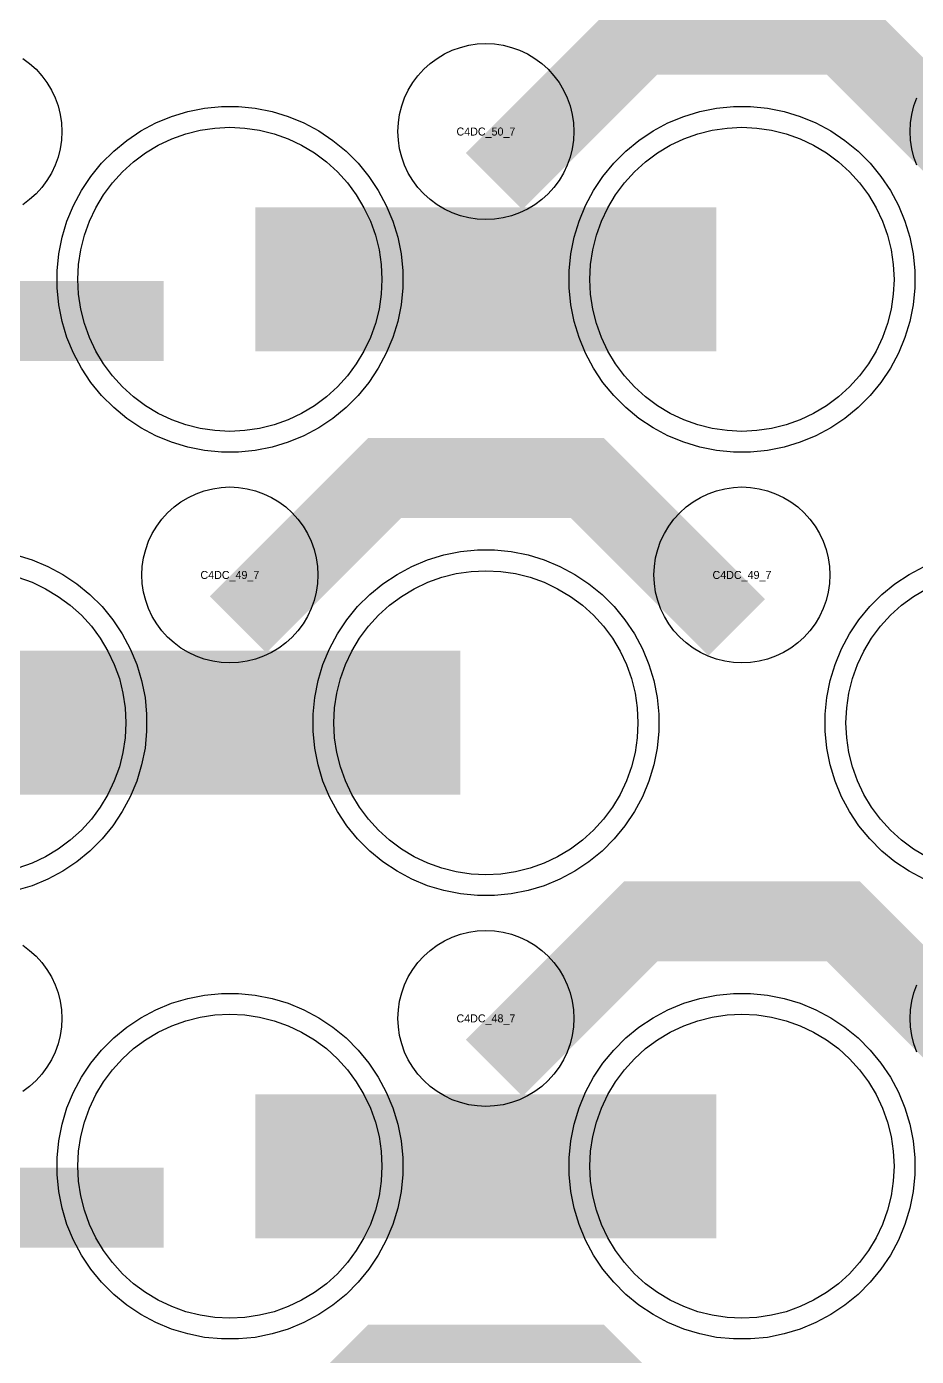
# Model space of a CAD drawing. Extents: x -11880 to 11880, y -14992 to 14992.
# Drawn here: x -9823.5 to -9545.5, y -8247.9 to -7832.4 of the extents above; entities that cross this region are included whole.
import ezdxf
from ezdxf.enums import TextEntityAlignment as Align

# ---------------------------------------------------------------- set-up
doc = ezdxf.new("R2010")
doc.units = 0
doc.header["$MEASUREMENT"] = 0
for name, color, linetype in [('GDS_775_DT_237', 138, 'CONTINUOUS'), ('RDL1_FS', 34, 'CONTINUOUS'), ('RDL_BS', 160, 'CONTINUOUS')]:
    doc.layers.add(name, color=color, linetype=linetype)

msp = doc.modelspace()

# ---------------------------------------------------------------- linework, layer by layer
at = {"layer": 'RDL1_FS'}
for points in [[(-9760, -7958.869), (-9764.657, -7958.64), (-9769.268, -7957.956), (-9773.791, -7956.824), (-9778.181, -7955.252), (-9782.395, -7953.26), (-9786.395, -7950.862), (-9790.14, -7948.084), (-9793.594, -7944.954), (-9796.724, -7941.5), (-9799.502, -7937.755), (-9801.9, -7933.755), (-9803.892, -7929.541), (-9805.464, -7925.151), (-9806.596, -7920.628), (-9807.28, -7916.017), (-9807.509, -7911.36), (-9807.28, -7906.703), (-9806.596, -7902.092), (-9805.464, -7897.569), (-9803.892, -7893.179), (-9801.9, -7888.965), (-9799.502, -7884.965), (-9796.724, -7881.22), (-9793.594, -7877.766), (-9790.14, -7874.636), (-9786.395, -7871.858), (-9782.395, -7869.46), (-9778.181, -7867.468), (-9773.791, -7865.896), (-9769.268, -7864.764), (-9764.657, -7864.08), (-9760, -7863.851), (-9755.343, -7864.08), (-9750.732, -7864.764), (-9746.209, -7865.896), (-9741.819, -7867.468), (-9737.605, -7869.46), (-9733.605, -7871.858), (-9729.86, -7874.636), (-9726.406, -7877.766), (-9723.276, -7881.22), (-9720.498, -7884.965), (-9718.1, -7888.965), (-9716.108, -7893.179), (-9714.536, -7897.569), (-9713.404, -7902.092), (-9712.72, -7906.703), (-9712.491, -7911.36), (-9712.72, -7916.017), (-9713.404, -7920.628), (-9714.536, -7925.151), (-9716.108, -7929.541), (-9718.1, -7933.755), (-9720.498, -7937.755), (-9723.276, -7941.5), (-9726.406, -7944.954), (-9729.86, -7948.084), (-9733.605, -7950.862), (-9737.605, -7953.26), (-9741.819, -7955.252), (-9746.209, -7956.824), (-9750.732, -7957.956), (-9755.343, -7958.64)], [(-9600, -7958.869), (-9604.657, -7958.64), (-9609.268, -7957.956), (-9613.791, -7956.824), (-9618.181, -7955.252), (-9622.395, -7953.26), (-9626.395, -7950.862), (-9630.14, -7948.084), (-9633.594, -7944.954), (-9636.724, -7941.5), (-9639.502, -7937.755), (-9641.9, -7933.755), (-9643.892, -7929.541), (-9645.464, -7925.151), (-9646.596, -7920.628), (-9647.28, -7916.017), (-9647.509, -7911.36), (-9647.28, -7906.703), (-9646.596, -7902.092), (-9645.464, -7897.569), (-9643.892, -7893.179), (-9641.9, -7888.965), (-9639.502, -7884.965), (-9636.724, -7881.22), (-9633.594, -7877.766), (-9630.14, -7874.636), (-9626.395, -7871.858), (-9622.395, -7869.46), (-9618.181, -7867.468), (-9613.791, -7865.896), (-9609.268, -7864.764), (-9604.657, -7864.08), (-9600, -7863.851), (-9595.343, -7864.08), (-9590.732, -7864.764), (-9586.209, -7865.896), (-9581.819, -7867.468), (-9577.605, -7869.46), (-9573.605, -7871.858), (-9569.86, -7874.636), (-9566.406, -7877.766), (-9563.276, -7881.22), (-9560.498, -7884.965), (-9558.1, -7888.965), (-9556.108, -7893.179), (-9554.536, -7897.569), (-9553.404, -7902.092), (-9552.72, -7906.703), (-9552.491, -7911.36), (-9552.72, -7916.017), (-9553.404, -7920.628), (-9554.536, -7925.151), (-9556.108, -7929.541), (-9558.1, -7933.755), (-9560.498, -7937.755), (-9563.276, -7941.5), (-9566.406, -7944.954), (-9569.86, -7948.084), (-9573.605, -7950.862), (-9577.605, -7953.26), (-9581.819, -7955.252), (-9586.209, -7956.824), (-9590.732, -7957.956), (-9595.343, -7958.64)], [(-9680, -8097.434), (-9684.657, -8097.205), (-9689.268, -8096.521), (-9693.791, -8095.389), (-9698.181, -8093.817), (-9702.395, -8091.825), (-9706.395, -8089.427), (-9710.14, -8086.649), (-9713.594, -8083.519), (-9716.724, -8080.065), (-9719.502, -8076.32), (-9721.9, -8072.32), (-9723.892, -8068.106), (-9725.464, -8063.716), (-9726.596, -8059.193), (-9727.28, -8054.582), (-9727.509, -8049.925), (-9727.28, -8045.268), (-9726.596, -8040.657), (-9725.464, -8036.134), (-9723.892, -8031.744), (-9721.9, -8027.53), (-9719.502, -8023.53), (-9716.724, -8019.785), (-9713.594, -8016.331), (-9710.14, -8013.201), (-9706.395, -8010.423), (-9702.395, -8008.025), (-9698.181, -8006.033), (-9693.791, -8004.461), (-9689.268, -8003.329), (-9684.657, -8002.645), (-9680, -8002.416), (-9675.343, -8002.645), (-9670.732, -8003.329), (-9666.209, -8004.461), (-9661.819, -8006.033), (-9657.605, -8008.025), (-9653.605, -8010.423), (-9649.86, -8013.201), (-9646.406, -8016.331), (-9643.276, -8019.785), (-9640.498, -8023.53), (-9638.1, -8027.53), (-9636.108, -8031.744), (-9634.536, -8036.134), (-9633.404, -8040.657), (-9632.72, -8045.268), (-9632.491, -8049.925), (-9632.72, -8054.582), (-9633.404, -8059.193), (-9634.536, -8063.716), (-9636.108, -8068.106), (-9638.1, -8072.32), (-9640.498, -8076.32), (-9643.276, -8080.065), (-9646.406, -8083.519), (-9649.86, -8086.649), (-9653.605, -8089.427), (-9657.605, -8091.825), (-9661.819, -8093.817), (-9666.209, -8095.389), (-9670.732, -8096.521), (-9675.343, -8097.205)], [(-9760, -8235.999), (-9764.657, -8235.77), (-9769.268, -8235.086), (-9773.791, -8233.954), (-9778.181, -8232.382), (-9782.395, -8230.39), (-9786.395, -8227.992), (-9790.14, -8225.214), (-9793.594, -8222.084), (-9796.724, -8218.63), (-9799.502, -8214.885), (-9801.9, -8210.885), (-9803.892, -8206.671), (-9805.464, -8202.281), (-9806.596, -8197.758), (-9807.28, -8193.147), (-9807.509, -8188.49), (-9807.28, -8183.833), (-9806.596, -8179.222), (-9805.464, -8174.699), (-9803.892, -8170.309), (-9801.9, -8166.095), (-9799.502, -8162.095), (-9796.724, -8158.35), (-9793.594, -8154.896), (-9790.14, -8151.766), (-9786.395, -8148.988), (-9782.395, -8146.59), (-9778.181, -8144.598), (-9773.791, -8143.026), (-9769.268, -8141.894), (-9764.657, -8141.21), (-9760, -8140.981), (-9755.343, -8141.21), (-9750.732, -8141.894), (-9746.209, -8143.026), (-9741.819, -8144.598), (-9737.605, -8146.59), (-9733.605, -8148.988), (-9729.86, -8151.766), (-9726.406, -8154.896), (-9723.276, -8158.35), (-9720.498, -8162.095), (-9718.1, -8166.095), (-9716.108, -8170.309), (-9714.536, -8174.699), (-9713.404, -8179.222), (-9712.72, -8183.833), (-9712.491, -8188.49), (-9712.72, -8193.147), (-9713.404, -8197.758), (-9714.536, -8202.281), (-9716.108, -8206.671), (-9718.1, -8210.885), (-9720.498, -8214.885), (-9723.276, -8218.63), (-9726.406, -8222.084), (-9729.86, -8225.214), (-9733.605, -8227.992), (-9737.605, -8230.39), (-9741.819, -8232.382), (-9746.209, -8233.954), (-9750.732, -8235.086), (-9755.343, -8235.77)], [(-9600, -8235.999), (-9604.657, -8235.77), (-9609.268, -8235.086), (-9613.791, -8233.954), (-9618.181, -8232.382), (-9622.395, -8230.39), (-9626.395, -8227.992), (-9630.14, -8225.214), (-9633.594, -8222.084), (-9636.724, -8218.63), (-9639.502, -8214.885), (-9641.9, -8210.885), (-9643.892, -8206.671), (-9645.464, -8202.281), (-9646.596, -8197.758), (-9647.28, -8193.147), (-9647.509, -8188.49), (-9647.28, -8183.833), (-9646.596, -8179.222), (-9645.464, -8174.699), (-9643.892, -8170.309), (-9641.9, -8166.095), (-9639.502, -8162.095), (-9636.724, -8158.35), (-9633.594, -8154.896), (-9630.14, -8151.766), (-9626.395, -8148.988), (-9622.395, -8146.59), (-9618.181, -8144.598), (-9613.791, -8143.026), (-9609.268, -8141.894), (-9604.657, -8141.21), (-9600, -8140.981), (-9595.343, -8141.21), (-9590.732, -8141.894), (-9586.209, -8143.026), (-9581.819, -8144.598), (-9577.605, -8146.59), (-9573.605, -8148.988), (-9569.86, -8151.766), (-9566.406, -8154.896), (-9563.276, -8158.35), (-9560.498, -8162.095), (-9558.1, -8166.095), (-9556.108, -8170.309), (-9554.536, -8174.699), (-9553.404, -8179.222), (-9552.72, -8183.833), (-9552.491, -8188.49), (-9552.72, -8193.147), (-9553.404, -8197.758), (-9554.536, -8202.281), (-9556.108, -8206.671), (-9558.1, -8210.885), (-9560.498, -8214.885), (-9563.276, -8218.63), (-9566.406, -8222.084), (-9569.86, -8225.214), (-9573.605, -8227.992), (-9577.605, -8230.39), (-9581.819, -8232.382), (-9586.209, -8233.954), (-9590.732, -8235.086), (-9595.343, -8235.77)]]:
    msp.add_lwpolyline(points, close=True, dxfattribs=at)
for points in [[(-9751.998, -7911.36, 45, 45, 0), (-9679.998, -7911.36, 45, 45, 0)], [(-9679.998, -7911.36, 45, 45, 0), (-9607.998, -7911.36, 45, 45, 0)], [(-9831.998, -8049.925, 45, 45, 0), (-9759.998, -8049.925, 45, 45, 0)], [(-9759.998, -8049.925, 45, 45, 0), (-9687.998, -8049.925, 45, 45, 0)], [(-9751.998, -8188.49, 45, 45, 0), (-9679.998, -8188.49, 45, 45, 0)], [(-9679.998, -8188.49, 45, 45, 0), (-9607.998, -8188.49, 45, 45, 0)]]:
    msp.add_lwpolyline(points, format="xyseb", dxfattribs=at)
msp.add_lwpolyline([(-9826.209, -8004.461), (-9821.819, -8006.033), (-9817.605, -8008.025), (-9813.605, -8010.423), (-9809.86, -8013.201), (-9806.406, -8016.331), (-9803.276, -8019.785), (-9800.498, -8023.53), (-9798.1, -8027.53), (-9796.108, -8031.744), (-9794.536, -8036.134), (-9793.404, -8040.657), (-9792.72, -8045.268), (-9792.491, -8049.925), (-9792.72, -8054.582), (-9793.404, -8059.193), (-9794.536, -8063.716), (-9796.108, -8068.106), (-9798.1, -8072.32), (-9800.498, -8076.32), (-9803.276, -8080.065), (-9806.406, -8083.519), (-9809.86, -8086.649), (-9813.605, -8089.427), (-9817.605, -8091.825), (-9821.819, -8093.817), (-9826.209, -8095.389)], dxfattribs=at)
at = {"layer": 'RDL1_FS', "color": 240, "true_color": 0xed1f24}
msp.add_lwpolyline([(-9542.395, -8091.825), (-9546.395, -8089.427), (-9550.14, -8086.649), (-9553.594, -8083.519), (-9556.724, -8080.065), (-9559.502, -8076.32), (-9561.9, -8072.32), (-9563.892, -8068.106), (-9565.464, -8063.716), (-9566.596, -8059.193), (-9567.28, -8054.582), (-9567.509, -8049.925), (-9567.28, -8045.268), (-9566.596, -8040.657), (-9565.464, -8036.134), (-9563.892, -8031.744), (-9561.9, -8027.53), (-9559.502, -8023.53), (-9556.724, -8019.785), (-9553.594, -8016.331), (-9550.14, -8013.201), (-9546.395, -8010.423), (-9542.395, -8008.025)], dxfattribs=at)
at = {"layer": 'RDL_BS'}
for points in [[(-9677.438, -7880.674, 25, 25, 0), (-9631.623, -7834.859, 25, 25, 0), (-9598.07, -7834.859, 25, 25, 0)], [(-9521.599, -7881.573, 25, 25, 0), (-9568.313, -7834.859, 25, 25, 0), (-9598.071, -7834.859, 25, 25, 0)], [(-9889.984, -7924.373, 25, 25, 0), (-9780.719, -7924.373, 25, 25, 0)], [(-9757.438, -8019.239, 25, 25, 0), (-9711.623, -7973.424, 25, 25, 0), (-9678.07, -7973.424, 25, 25, 0)], [(-9601.599, -8020.138, 25, 25, 0), (-9648.313, -7973.424, 25, 25, 0), (-9678.071, -7973.424, 25, 25, 0)], [(-9677.438, -8157.804, 25, 25, 0), (-9631.623, -8111.989, 25, 25, 0), (-9598.07, -8111.989, 25, 25, 0)], [(-9521.599, -8158.703, 25, 25, 0), (-9568.313, -8111.989, 25, 25, 0), (-9598.071, -8111.989, 25, 25, 0)], [(-9889.984, -8201.503, 25, 25, 0), (-9780.719, -8201.503, 25, 25, 0)], [(-9680, -8352.055, 25, 25, 0), (-9680, -8238.054, 25, 25, 0)], [(-9757.438, -8296.369, 25, 25, 0), (-9711.623, -8250.554, 25, 25, 0), (-9678.07, -8250.554, 25, 25, 0)], [(-9601.599, -8297.268, 25, 25, 0), (-9648.313, -8250.554, 25, 25, 0), (-9678.071, -8250.554, 25, 25, 0)]]:
    msp.add_lwpolyline(points, format="xyseb", dxfattribs=at)
for points in [[(-9680, -7892.666), (-9682.693, -7892.534), (-9685.365, -7892.138), (-9687.984, -7891.481), (-9690.519, -7890.574), (-9692.956, -7889.422), (-9695.28, -7888.029), (-9697.443, -7886.426), (-9699.442, -7884.614), (-9701.254, -7882.615), (-9702.857, -7880.452), (-9704.25, -7878.128), (-9705.402, -7875.691), (-9706.309, -7873.156), (-9706.966, -7870.537), (-9707.362, -7867.865), (-9707.494, -7865.172), (-9707.362, -7862.479), (-9706.966, -7859.807), (-9706.309, -7857.188), (-9705.402, -7854.653), (-9704.25, -7852.216), (-9702.857, -7849.892), (-9701.254, -7847.729), (-9699.442, -7845.73), (-9697.443, -7843.918), (-9695.28, -7842.315), (-9692.956, -7840.922), (-9690.519, -7839.77), (-9687.984, -7838.863), (-9685.365, -7838.206), (-9682.693, -7837.81), (-9680, -7837.678), (-9677.307, -7837.81), (-9674.635, -7838.206), (-9672.016, -7838.863), (-9669.481, -7839.77), (-9667.044, -7840.922), (-9664.72, -7842.315), (-9662.557, -7843.918), (-9660.558, -7845.73), (-9658.746, -7847.729), (-9657.143, -7849.892), (-9655.75, -7852.216), (-9654.598, -7854.653), (-9653.691, -7857.188), (-9653.034, -7859.807), (-9652.638, -7862.479), (-9652.506, -7865.172), (-9652.638, -7867.865), (-9653.034, -7870.537), (-9653.691, -7873.156), (-9654.598, -7875.691), (-9655.75, -7878.128), (-9657.143, -7880.452), (-9658.746, -7882.615), (-9660.558, -7884.614), (-9662.557, -7886.426), (-9664.72, -7888.029), (-9667.044, -7889.422), (-9669.481, -7890.574), (-9672.016, -7891.481), (-9674.635, -7892.138), (-9677.307, -7892.534)], [(-9762.644, -7965.36), (-9767.938, -7964.843), (-9773.165, -7963.797), (-9778.205, -7962.266), (-9783.115, -7960.235), (-9787.777, -7957.743), (-9792.191, -7954.796), (-9796.292, -7951.434), (-9800.074, -7947.652), (-9803.436, -7943.551), (-9806.383, -7939.137), (-9808.875, -7934.475), (-9810.906, -7929.565), (-9812.437, -7924.525), (-9813.483, -7919.298), (-9814, -7914.004), (-9814, -7908.716), (-9813.483, -7903.422), (-9812.437, -7898.195), (-9810.906, -7893.155), (-9808.875, -7888.245), (-9806.383, -7883.583), (-9803.436, -7879.169), (-9800.074, -7875.068), (-9796.292, -7871.286), (-9792.191, -7867.924), (-9787.777, -7864.977), (-9783.115, -7862.485), (-9778.205, -7860.454), (-9773.165, -7858.923), (-9767.938, -7857.877), (-9762.644, -7857.36), (-9757.356, -7857.36), (-9752.062, -7857.877), (-9746.835, -7858.923), (-9741.795, -7860.454), (-9736.885, -7862.485), (-9732.223, -7864.977), (-9727.809, -7867.924), (-9723.708, -7871.286), (-9719.926, -7875.068), (-9716.564, -7879.169), (-9713.617, -7883.583), (-9711.125, -7888.245), (-9709.094, -7893.155), (-9707.563, -7898.195), (-9706.517, -7903.422), (-9706, -7908.716), (-9706, -7914.004), (-9706.517, -7919.298), (-9707.563, -7924.525), (-9709.094, -7929.565), (-9711.125, -7934.475), (-9713.617, -7939.137), (-9716.564, -7943.551), (-9719.926, -7947.652), (-9723.708, -7951.434), (-9727.809, -7954.796), (-9732.223, -7957.743), (-9736.885, -7960.235), (-9741.795, -7962.266), (-9746.835, -7963.797), (-9752.062, -7964.843), (-9757.356, -7965.36)], [(-9602.644, -7965.36), (-9607.938, -7964.843), (-9613.165, -7963.797), (-9618.205, -7962.266), (-9623.115, -7960.235), (-9627.777, -7957.743), (-9632.191, -7954.796), (-9636.292, -7951.434), (-9640.074, -7947.652), (-9643.436, -7943.551), (-9646.383, -7939.137), (-9648.875, -7934.475), (-9650.906, -7929.565), (-9652.437, -7924.525), (-9653.483, -7919.298), (-9654, -7914.004), (-9654, -7908.716), (-9653.483, -7903.422), (-9652.437, -7898.195), (-9650.906, -7893.155), (-9648.875, -7888.245), (-9646.383, -7883.583), (-9643.436, -7879.169), (-9640.074, -7875.068), (-9636.292, -7871.286), (-9632.191, -7867.924), (-9627.777, -7864.977), (-9623.115, -7862.485), (-9618.205, -7860.454), (-9613.165, -7858.923), (-9607.938, -7857.877), (-9602.644, -7857.36), (-9597.356, -7857.36), (-9592.062, -7857.877), (-9586.835, -7858.923), (-9581.795, -7860.454), (-9576.885, -7862.485), (-9572.223, -7864.977), (-9567.809, -7867.924), (-9563.708, -7871.286), (-9559.926, -7875.068), (-9556.564, -7879.169), (-9553.617, -7883.583), (-9551.125, -7888.245), (-9549.094, -7893.155), (-9547.563, -7898.195), (-9546.517, -7903.422), (-9546, -7908.716), (-9546, -7914.004), (-9546.517, -7919.298), (-9547.563, -7924.525), (-9549.094, -7929.565), (-9551.125, -7934.475), (-9553.617, -7939.137), (-9556.564, -7943.551), (-9559.926, -7947.652), (-9563.708, -7951.434), (-9567.809, -7954.796), (-9572.223, -7957.743), (-9576.885, -7960.235), (-9581.795, -7962.266), (-9586.835, -7963.797), (-9592.062, -7964.843), (-9597.356, -7965.36)], [(-9760, -8031.231), (-9762.693, -8031.099), (-9765.365, -8030.703), (-9767.984, -8030.046), (-9770.519, -8029.139), (-9772.956, -8027.987), (-9775.28, -8026.594), (-9777.443, -8024.991), (-9779.442, -8023.179), (-9781.254, -8021.18), (-9782.857, -8019.017), (-9784.25, -8016.693), (-9785.402, -8014.256), (-9786.309, -8011.721), (-9786.966, -8009.102), (-9787.362, -8006.43), (-9787.494, -8003.737), (-9787.362, -8001.044), (-9786.966, -7998.372), (-9786.309, -7995.753), (-9785.402, -7993.218), (-9784.25, -7990.781), (-9782.857, -7988.457), (-9781.254, -7986.294), (-9779.442, -7984.295), (-9777.443, -7982.483), (-9775.28, -7980.88), (-9772.956, -7979.487), (-9770.519, -7978.335), (-9767.984, -7977.428), (-9765.365, -7976.771), (-9762.693, -7976.375), (-9760, -7976.243), (-9757.307, -7976.375), (-9754.635, -7976.771), (-9752.016, -7977.428), (-9749.481, -7978.335), (-9747.044, -7979.487), (-9744.72, -7980.88), (-9742.557, -7982.483), (-9740.558, -7984.295), (-9738.746, -7986.294), (-9737.143, -7988.457), (-9735.75, -7990.781), (-9734.598, -7993.218), (-9733.691, -7995.753), (-9733.034, -7998.372), (-9732.638, -8001.044), (-9732.506, -8003.737), (-9732.638, -8006.43), (-9733.034, -8009.102), (-9733.691, -8011.721), (-9734.598, -8014.256), (-9735.75, -8016.693), (-9737.143, -8019.017), (-9738.746, -8021.18), (-9740.558, -8023.179), (-9742.557, -8024.991), (-9744.72, -8026.594), (-9747.044, -8027.987), (-9749.481, -8029.139), (-9752.016, -8030.046), (-9754.635, -8030.703), (-9757.307, -8031.099)], [(-9600, -8031.231), (-9602.693, -8031.099), (-9605.365, -8030.703), (-9607.984, -8030.046), (-9610.519, -8029.139), (-9612.956, -8027.987), (-9615.28, -8026.594), (-9617.443, -8024.991), (-9619.442, -8023.179), (-9621.254, -8021.18), (-9622.857, -8019.017), (-9624.25, -8016.693), (-9625.402, -8014.256), (-9626.309, -8011.721), (-9626.966, -8009.102), (-9627.362, -8006.43), (-9627.494, -8003.737), (-9627.362, -8001.044), (-9626.966, -7998.372), (-9626.309, -7995.753), (-9625.402, -7993.218), (-9624.25, -7990.781), (-9622.857, -7988.457), (-9621.254, -7986.294), (-9619.442, -7984.295), (-9617.443, -7982.483), (-9615.28, -7980.88), (-9612.956, -7979.487), (-9610.519, -7978.335), (-9607.984, -7977.428), (-9605.365, -7976.771), (-9602.693, -7976.375), (-9600, -7976.243), (-9597.307, -7976.375), (-9594.635, -7976.771), (-9592.016, -7977.428), (-9589.481, -7978.335), (-9587.044, -7979.487), (-9584.72, -7980.88), (-9582.557, -7982.483), (-9580.558, -7984.295), (-9578.746, -7986.294), (-9577.143, -7988.457), (-9575.75, -7990.781), (-9574.598, -7993.218), (-9573.691, -7995.753), (-9573.034, -7998.372), (-9572.638, -8001.044), (-9572.506, -8003.737), (-9572.638, -8006.43), (-9573.034, -8009.102), (-9573.691, -8011.721), (-9574.598, -8014.256), (-9575.75, -8016.693), (-9577.143, -8019.017), (-9578.746, -8021.18), (-9580.558, -8023.179), (-9582.557, -8024.991), (-9584.72, -8026.594), (-9587.044, -8027.987), (-9589.481, -8029.139), (-9592.016, -8030.046), (-9594.635, -8030.703), (-9597.307, -8031.099)], [(-9682.644, -8103.925), (-9687.938, -8103.408), (-9693.165, -8102.362), (-9698.205, -8100.831), (-9703.115, -8098.8), (-9707.777, -8096.308), (-9712.191, -8093.361), (-9716.292, -8089.999), (-9720.074, -8086.217), (-9723.436, -8082.116), (-9726.383, -8077.702), (-9728.875, -8073.04), (-9730.906, -8068.13), (-9732.437, -8063.09), (-9733.483, -8057.863), (-9734, -8052.569), (-9734, -8047.281), (-9733.483, -8041.987), (-9732.437, -8036.76), (-9730.906, -8031.72), (-9728.875, -8026.81), (-9726.383, -8022.148), (-9723.436, -8017.734), (-9720.074, -8013.633), (-9716.292, -8009.851), (-9712.191, -8006.489), (-9707.777, -8003.542), (-9703.115, -8001.05), (-9698.205, -7999.019), (-9693.165, -7997.488), (-9687.938, -7996.442), (-9682.644, -7995.925), (-9677.356, -7995.925), (-9672.062, -7996.442), (-9666.835, -7997.488), (-9661.795, -7999.019), (-9656.885, -8001.05), (-9652.223, -8003.542), (-9647.809, -8006.489), (-9643.708, -8009.851), (-9639.926, -8013.633), (-9636.564, -8017.734), (-9633.617, -8022.148), (-9631.125, -8026.81), (-9629.094, -8031.72), (-9627.563, -8036.76), (-9626.517, -8041.987), (-9626, -8047.281), (-9626, -8052.569), (-9626.517, -8057.863), (-9627.563, -8063.09), (-9629.094, -8068.13), (-9631.125, -8073.04), (-9633.617, -8077.702), (-9636.564, -8082.116), (-9639.926, -8086.217), (-9643.708, -8089.999), (-9647.809, -8093.361), (-9652.223, -8096.308), (-9656.885, -8098.8), (-9661.795, -8100.831), (-9666.835, -8102.362), (-9672.062, -8103.408), (-9677.356, -8103.925)], [(-9680, -8169.796), (-9682.693, -8169.664), (-9685.365, -8169.268), (-9687.984, -8168.611), (-9690.519, -8167.704), (-9692.956, -8166.552), (-9695.28, -8165.159), (-9697.443, -8163.556), (-9699.442, -8161.744), (-9701.254, -8159.745), (-9702.857, -8157.582), (-9704.25, -8155.258), (-9705.402, -8152.821), (-9706.309, -8150.286), (-9706.966, -8147.667), (-9707.362, -8144.995), (-9707.494, -8142.302), (-9707.362, -8139.609), (-9706.966, -8136.937), (-9706.309, -8134.318), (-9705.402, -8131.783), (-9704.25, -8129.346), (-9702.857, -8127.022), (-9701.254, -8124.859), (-9699.442, -8122.86), (-9697.443, -8121.048), (-9695.28, -8119.445), (-9692.956, -8118.052), (-9690.519, -8116.9), (-9687.984, -8115.993), (-9685.365, -8115.336), (-9682.693, -8114.94), (-9680, -8114.808), (-9677.307, -8114.94), (-9674.635, -8115.336), (-9672.016, -8115.993), (-9669.481, -8116.9), (-9667.044, -8118.052), (-9664.72, -8119.445), (-9662.557, -8121.048), (-9660.558, -8122.86), (-9658.746, -8124.859), (-9657.143, -8127.022), (-9655.75, -8129.346), (-9654.598, -8131.783), (-9653.691, -8134.318), (-9653.034, -8136.937), (-9652.638, -8139.609), (-9652.506, -8142.302), (-9652.638, -8144.995), (-9653.034, -8147.667), (-9653.691, -8150.286), (-9654.598, -8152.821), (-9655.75, -8155.258), (-9657.143, -8157.582), (-9658.746, -8159.745), (-9660.558, -8161.744), (-9662.557, -8163.556), (-9664.72, -8165.159), (-9667.044, -8166.552), (-9669.481, -8167.704), (-9672.016, -8168.611), (-9674.635, -8169.268), (-9677.307, -8169.664)], [(-9762.644, -8242.49), (-9767.938, -8241.973), (-9773.165, -8240.927), (-9778.205, -8239.396), (-9783.115, -8237.365), (-9787.777, -8234.873), (-9792.191, -8231.926), (-9796.292, -8228.564), (-9800.074, -8224.782), (-9803.436, -8220.681), (-9806.383, -8216.267), (-9808.875, -8211.605), (-9810.906, -8206.695), (-9812.437, -8201.655), (-9813.483, -8196.428), (-9814, -8191.134), (-9814, -8185.846), (-9813.483, -8180.552), (-9812.437, -8175.325), (-9810.906, -8170.285), (-9808.875, -8165.375), (-9806.383, -8160.713), (-9803.436, -8156.299), (-9800.074, -8152.198), (-9796.292, -8148.416), (-9792.191, -8145.054), (-9787.777, -8142.107), (-9783.115, -8139.615), (-9778.205, -8137.584), (-9773.165, -8136.053), (-9767.938, -8135.007), (-9762.644, -8134.49), (-9757.356, -8134.49), (-9752.062, -8135.007), (-9746.835, -8136.053), (-9741.795, -8137.584), (-9736.885, -8139.615), (-9732.223, -8142.107), (-9727.809, -8145.054), (-9723.708, -8148.416), (-9719.926, -8152.198), (-9716.564, -8156.299), (-9713.617, -8160.713), (-9711.125, -8165.375), (-9709.094, -8170.285), (-9707.563, -8175.325), (-9706.517, -8180.552), (-9706, -8185.846), (-9706, -8191.134), (-9706.517, -8196.428), (-9707.563, -8201.655), (-9709.094, -8206.695), (-9711.125, -8211.605), (-9713.617, -8216.267), (-9716.564, -8220.681), (-9719.926, -8224.782), (-9723.708, -8228.564), (-9727.809, -8231.926), (-9732.223, -8234.873), (-9736.885, -8237.365), (-9741.795, -8239.396), (-9746.835, -8240.927), (-9752.062, -8241.973), (-9757.356, -8242.49)], [(-9602.644, -8242.49), (-9607.938, -8241.973), (-9613.165, -8240.927), (-9618.205, -8239.396), (-9623.115, -8237.365), (-9627.777, -8234.873), (-9632.191, -8231.926), (-9636.292, -8228.564), (-9640.074, -8224.782), (-9643.436, -8220.681), (-9646.383, -8216.267), (-9648.875, -8211.605), (-9650.906, -8206.695), (-9652.437, -8201.655), (-9653.483, -8196.428), (-9654, -8191.134), (-9654, -8185.846), (-9653.483, -8180.552), (-9652.437, -8175.325), (-9650.906, -8170.285), (-9648.875, -8165.375), (-9646.383, -8160.713), (-9643.436, -8156.299), (-9640.074, -8152.198), (-9636.292, -8148.416), (-9632.191, -8145.054), (-9627.777, -8142.107), (-9623.115, -8139.615), (-9618.205, -8137.584), (-9613.165, -8136.053), (-9607.938, -8135.007), (-9602.644, -8134.49), (-9597.356, -8134.49), (-9592.062, -8135.007), (-9586.835, -8136.053), (-9581.795, -8137.584), (-9576.885, -8139.615), (-9572.223, -8142.107), (-9567.809, -8145.054), (-9563.708, -8148.416), (-9559.926, -8152.198), (-9556.564, -8156.299), (-9553.617, -8160.713), (-9551.125, -8165.375), (-9549.094, -8170.285), (-9547.563, -8175.325), (-9546.517, -8180.552), (-9546, -8185.846), (-9546, -8191.134), (-9546.517, -8196.428), (-9547.563, -8201.655), (-9549.094, -8206.695), (-9551.125, -8211.605), (-9553.617, -8216.267), (-9556.564, -8220.681), (-9559.926, -8224.782), (-9563.708, -8228.564), (-9567.809, -8231.926), (-9572.223, -8234.873), (-9576.885, -8237.365), (-9581.795, -8239.396), (-9586.835, -8240.927), (-9592.062, -8241.973), (-9597.356, -8242.49)]]:
    msp.add_lwpolyline(points, close=True, dxfattribs=at)
for points in [[(-9824.72, -7842.315), (-9822.557, -7843.918), (-9820.558, -7845.73), (-9818.746, -7847.729), (-9817.143, -7849.892), (-9815.75, -7852.216), (-9814.598, -7854.653), (-9813.691, -7857.188), (-9813.034, -7859.807), (-9812.638, -7862.479), (-9812.506, -7865.172), (-9812.638, -7867.865), (-9813.034, -7870.537), (-9813.691, -7873.156), (-9814.598, -7875.691), (-9815.75, -7878.128), (-9817.143, -7880.452), (-9818.746, -7882.615), (-9820.558, -7884.614), (-9822.557, -7886.426), (-9824.72, -7888.029)], [(-9545.402, -7875.691), (-9546.309, -7873.156), (-9546.966, -7870.537), (-9547.362, -7867.865), (-9547.494, -7865.172), (-9547.362, -7862.479), (-9546.966, -7859.807), (-9546.309, -7857.188), (-9545.402, -7854.653)], [(-9826.835, -7997.488), (-9821.795, -7999.019), (-9816.885, -8001.05), (-9812.223, -8003.542), (-9807.809, -8006.489), (-9803.708, -8009.851), (-9799.926, -8013.633), (-9796.564, -8017.734), (-9793.617, -8022.148), (-9791.125, -8026.81), (-9789.094, -8031.72), (-9787.563, -8036.76), (-9786.517, -8041.987), (-9786, -8047.281), (-9786, -8052.569), (-9786.517, -8057.863), (-9787.563, -8063.09), (-9789.094, -8068.13), (-9791.125, -8073.04), (-9793.617, -8077.702), (-9796.564, -8082.116), (-9799.926, -8086.217), (-9803.708, -8089.999), (-9807.809, -8093.361), (-9812.223, -8096.308), (-9816.885, -8098.8), (-9821.795, -8100.831), (-9826.835, -8102.362)], [(-9824.72, -8119.445), (-9822.557, -8121.048), (-9820.558, -8122.86), (-9818.746, -8124.859), (-9817.143, -8127.022), (-9815.75, -8129.346), (-9814.598, -8131.783), (-9813.691, -8134.318), (-9813.034, -8136.937), (-9812.638, -8139.609), (-9812.506, -8142.302), (-9812.638, -8144.995), (-9813.034, -8147.667), (-9813.691, -8150.286), (-9814.598, -8152.821), (-9815.75, -8155.258), (-9817.143, -8157.582), (-9818.746, -8159.745), (-9820.558, -8161.744), (-9822.557, -8163.556), (-9824.72, -8165.159)], [(-9545.402, -8152.821), (-9546.309, -8150.286), (-9546.966, -8147.667), (-9547.362, -8144.995), (-9547.494, -8142.302), (-9547.362, -8139.609), (-9546.966, -8136.937), (-9546.309, -8134.318), (-9545.402, -8131.783)]]:
    msp.add_lwpolyline(points, dxfattribs=at)
at = {"layer": 'RDL_BS', "color": 240, "true_color": 0xed1f24}
msp.add_lwpolyline([(-9543.115, -8098.8), (-9547.777, -8096.308), (-9552.191, -8093.361), (-9556.292, -8089.999), (-9560.074, -8086.217), (-9563.436, -8082.116), (-9566.383, -8077.702), (-9568.875, -8073.04), (-9570.906, -8068.13), (-9572.437, -8063.09), (-9573.483, -8057.863), (-9574, -8052.569), (-9574, -8047.281), (-9573.483, -8041.987), (-9572.437, -8036.76), (-9570.906, -8031.72), (-9568.875, -8026.81), (-9566.383, -8022.148), (-9563.436, -8017.734), (-9560.074, -8013.633), (-9556.292, -8009.851), (-9552.191, -8006.489), (-9547.777, -8003.542), (-9543.115, -8001.05)], dxfattribs=at)

# ---------------------------------------------------------------- texts
at = {"layer": 'GDS_775_DT_237'}
for s, p in [('C4DC_50_7', (-9680, -7865.172)), ('C4DC_50_7', (-9680, -7865.172)), ('C4DC_49_7', (-9760, -8003.737)), ('C4DC_49_7', (-9760, -8003.737)), ('C4DC_49_7', (-9600, -8003.737)), ('C4DC_49_7', (-9600, -8003.737)), ('C4DC_48_7', (-9680, -8142.302)), ('C4DC_48_7', (-9680, -8142.302))]:
    msp.add_text(s, height=2.5, dxfattribs=at).set_placement(p, align=Align.MIDDLE_CENTER)

doc.saveas('drawing.dxf')
